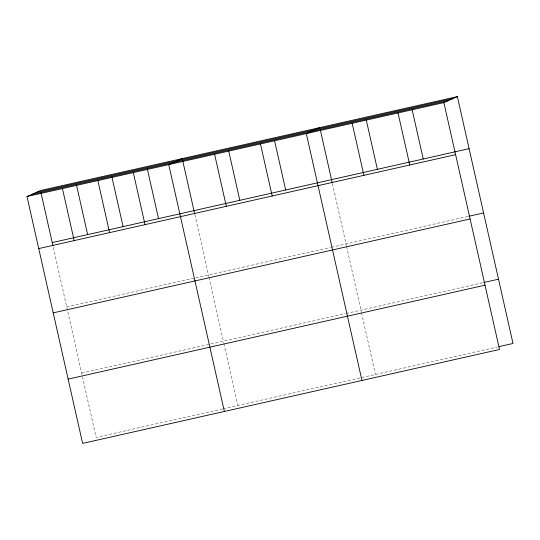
<?xml version="1.0" encoding="UTF-8"?>
<svg xmlns="http://www.w3.org/2000/svg" width="540" height="540" viewBox="0 0 540 540"><rect width="100%" height="100%" fill="white"/><g stroke="black" fill="none" stroke-linecap="round" stroke-linejoin="round"><path stroke-width="0.41" stroke-dasharray="2.7 2.03" d="M66.71 306.869L330.46 247.448M331.276 247.259L468.848 216.27M81.635 373.1L345.384 313.679M346.201 313.49L482.956 282.683M222.561 408.895L96.12 437.387L53.129 246.605M223.364 408.719L497.441 346.97M332.438 183.674L346.383 245.558M346.565 246.362L361.307 311.783M361.49 312.586L375.428 374.456M194.866 214.67L208.811 276.548M208.994 277.358L223.736 342.772M223.918 343.575L237.857 405.452"/><path stroke-width="0.81" d="M457.367 96.606L443.88 102.614L499.507 349.468L82.634 443.394L27 196.54L40.493 190.532L457.367 96.606L513 343.46L499.082 346.599M182.23 158.598L168.737 164.606L224.37 411.46M319.801 127.602L306.308 133.609L361.942 380.464M36.038 192.51L452.918 98.591M31.455 194.555L448.328 100.636M27 196.54L443.88 102.614M52.218 242.582L469.098 148.662M38.732 248.589L455.612 154.669M468.848 216.27L483.59 212.949M53.217 312.876L470.097 218.957M483.773 282.501L498.514 279.18M68.141 379.107L485.021 285.188M412.061 109.377L423.245 158.996M398.021 112.948L409.752 165.004M366.208 119.711L377.386 169.324M352.168 123.282L363.899 175.331M320.348 130.039L332.255 182.871M274.496 140.373L285.674 189.986M260.456 143.944L272.18 196M228.636 150.707L239.814 200.32M214.596 154.271L226.328 206.327M182.776 161.035L194.684 213.867M147.346 169.02L158.524 218.632M133.306 172.591L145.037 224.64M111.908 177.005L123.093 226.618M97.868 180.569L109.6 232.625M76.478 184.984L87.656 234.603M62.438 188.554L74.169 240.611M41.04 192.969L52.947 245.794"/></g></svg>
